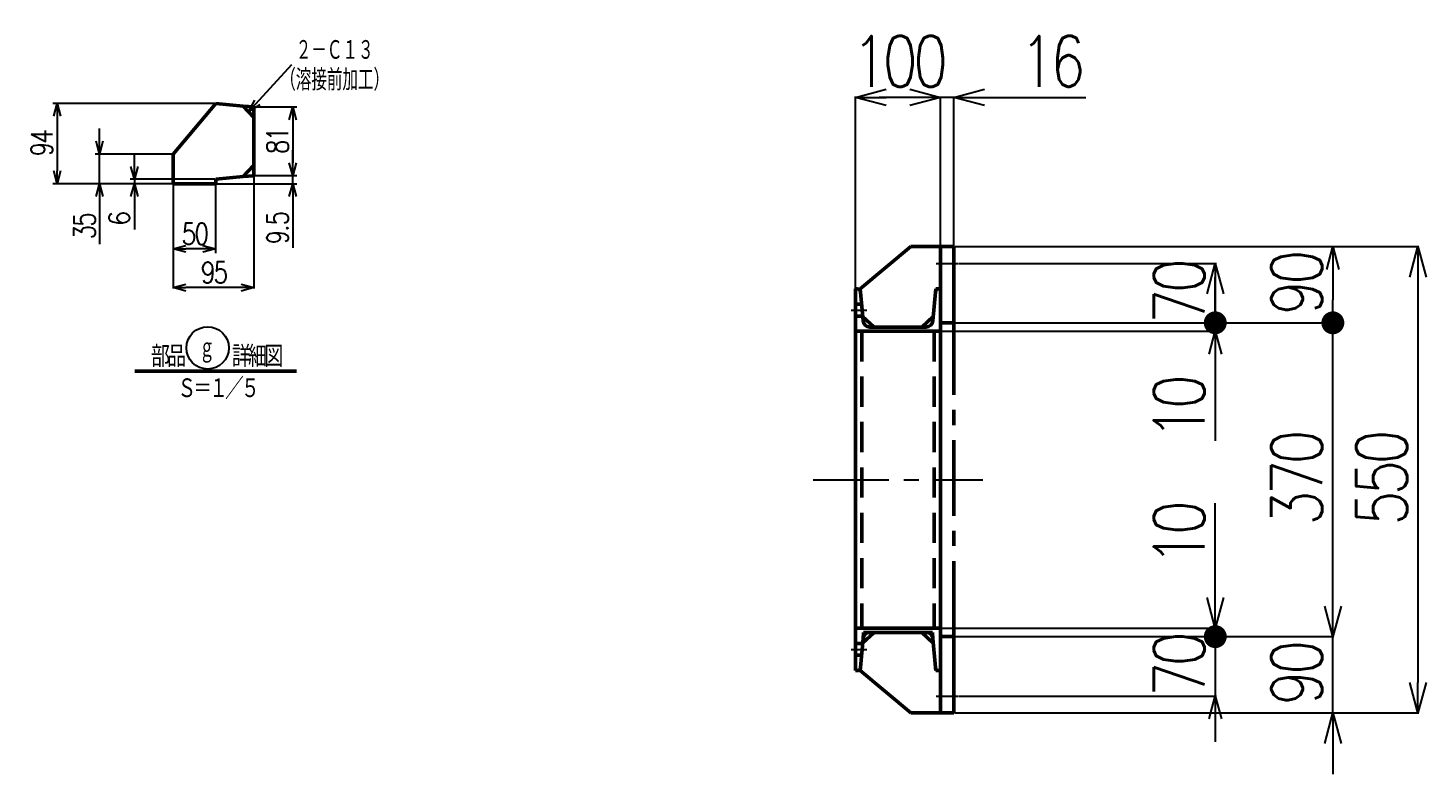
# Model space of a CAD drawing. Header units: millimetres. Extents: x -573 to 4524, y -3146 to 1775.
# Drawn here: x -573 to 1075, y -3146 to -2267 of the extents above; entities that cross this region are included whole.
import ezdxf

# ---------------------------------------------------------------- set-up
doc = ezdxf.new("R2010")
doc.units = ezdxf.units.MM
doc.header["$LTSCALE"] = 2.806299
doc.linetypes.add('CENTER', pattern=[50.8, 31.75, -6.35, 6.35, -6.35])
doc.linetypes.add('DASHED', pattern=[19.05, 12.7, -6.35])
doc.layers.add('NoLayerName_001', color=7, linetype='Continuous')
doc.styles.get("Standard").update_dxf_attribs({"font": 'txt', "bigfont": 'extfont2'})
doc.dimstyles.get("Standard").update_dxf_attribs({"dimtxt": 2.5, "dimasz": 2.5, "dimexe": 1.25, "dimexo": 0.625, "dimtad": 1, "dimdec": 3, "dimzin": 0, "dimdsep": 46, "dimtxsty": 'Standard', "dimcen": 2.5, "dimadec": 0, "dimazin": 0, "dimtfac": 0.75, "dimtdec": 3, "dimtmove": 0, "dimatfit": 3, "dimfxl": 1, "dimarcsym": 0})

# ---------------------------------------------------------------- blocks, each defined once
blk = doc.blocks.new('_OPEN30')
at = {"color": 0, "linetype": 'ByBlock', "lineweight": -2}
for p, q in [((-1, 0.267949), (0, 0)), ((0, 0), (-1, -0.267949)), ((0, 0), (-1, 0))]:
    blk.add_line(p, q, dxfattribs=at)
blk = doc.blocks.new('*D218')
at = {"layer": 'Defpoints', "color": 0}
for p in [(-401.9, -2450.2), (-306.9, -2440.7), (-401.9, -2572.7)]:
    blk.add_point(p, dxfattribs=at)
at = {"layer": 'NoLayerName_001', "color": 0, "linetype": 'Continuous', "lineweight": 25}
for p, q in [((-401.9, -2450.8), (-401.9, -2573.9)), ((-306.9, -2441.4), (-306.9, -2573.9)), ((-321.9, -2572.7), (-386.9, -2572.7))]:
    blk.add_line(p, q, dxfattribs=at)
at = {"layer": 'NoLayerName_001', "color": 0, "lineweight": 25, "xscale": 15, "yscale": 15, "zscale": 15, "rotation": 180}
blk.add_blockref('_OPEN30', (-401.9, -2572.7), dxfattribs=at)
at = {"layer": 'NoLayerName_001', "color": 0, "lineweight": 25, "xscale": 15, "yscale": 15, "zscale": 15}
blk.add_blockref('_OPEN30', (-306.9, -2572.7), dxfattribs=at)
at = {"layer": 'NoLayerName_001', "color": 2, "lineweight": 50, "insert": (-354.4, -2554.9), "char_height": 25, "attachment_point": 5}
blk.add_mtext('\\W0.800000;\\T0.875000;95', dxfattribs=at)
blk = doc.blocks.new('*D219')
at = {"layer": 'Defpoints', "color": 0}
for p in [(-351.9, -2355.7), (-538.7, -2450.2), (-401.9, -2450.2)]:
    blk.add_point(p, dxfattribs=at)
at = {"layer": 'NoLayerName_001', "color": 0, "linetype": 'Continuous', "lineweight": 25}
for p, q in [((-352.5, -2355.7), (-543.7, -2355.7)), ((-538.7, -2370.7), (-538.7, -2435.2)), ((-402.5, -2450.2), (-543.7, -2450.2))]:
    blk.add_line(p, q, dxfattribs=at)
at = {"layer": 'NoLayerName_001', "color": 0, "lineweight": 25, "xscale": 15, "yscale": 15, "zscale": 15}
for p, rotation in [((-538.7, -2355.7), 90), ((-538.7, -2450.2), 270)]:
    blk.add_blockref('_OPEN30', p, dxfattribs=dict(at, rotation=rotation))
at = {"layer": 'NoLayerName_001', "color": 2, "lineweight": 50, "insert": (-556.7, -2403), "char_height": 25, "attachment_point": 5, "rotation": 90}
blk.add_mtext('\\W0.800000;\\T0.875000;94', dxfattribs=at)
blk = doc.blocks.new('*D220')
at = {"layer": 'Defpoints', "color": 0}
for p in [(-447.7, -2450.2), (-401.9, -2450.2), (-351.9, -2444.7)]:
    blk.add_point(p, dxfattribs=at)
at = {"layer": 'NoLayerName_001', "color": 0, "linetype": 'Continuous', "lineweight": 25}
for p, q in [((-447.7, -2429.7), (-447.7, -2414.7)), ((-352.5, -2444.7), (-452.7, -2444.7)), ((-402.5, -2450.2), (-452.7, -2450.2)), ((-447.7, -2444.7), (-447.7, -2450.2)), ((-447.7, -2450.2), (-447.7, -2504)), ((-447.7, -2465.2), (-447.7, -2480.2))]:
    blk.add_line(p, q, dxfattribs=at)
at = {"layer": 'NoLayerName_001', "color": 0, "lineweight": 25, "xscale": 15, "yscale": 15, "zscale": 15}
for p, rotation in [((-447.7, -2444.7), 270), ((-447.7, -2450.2), 90)]:
    blk.add_blockref('_OPEN30', p, dxfattribs=dict(at, rotation=rotation))
at = {"layer": 'NoLayerName_001', "color": 2, "lineweight": 50, "insert": (-465.4, -2492.1), "char_height": 25, "attachment_point": 5, "rotation": 90}
blk.add_mtext('\\W0.800000;\\T0.875000;6', dxfattribs=at)
blk = doc.blocks.new('*D221')
at = {"layer": 'Defpoints', "color": 0}
for p in [(-488.8, -2415.2), (-401.9, -2415.2), (-401.9, -2450.2)]:
    blk.add_point(p, dxfattribs=at)
at = {"layer": 'NoLayerName_001', "color": 0, "linetype": 'Continuous', "lineweight": 25}
for p, q in [((-488.8, -2400.2), (-488.8, -2385.2)), ((-402.5, -2415.2), (-493.8, -2415.2)), ((-488.8, -2450.2), (-488.8, -2415.2)), ((-402.5, -2450.2), (-493.8, -2450.2)), ((-488.8, -2450.2), (-488.8, -2521.6)), ((-488.8, -2465.2), (-488.8, -2480.2))]:
    blk.add_line(p, q, dxfattribs=at)
at = {"layer": 'NoLayerName_001', "color": 0, "lineweight": 25, "xscale": 15, "yscale": 15, "zscale": 15}
for p, rotation in [((-488.8, -2415.2), 270), ((-488.8, -2450.2), 90)]:
    blk.add_blockref('_OPEN30', p, dxfattribs=dict(at, rotation=rotation))
at = {"layer": 'NoLayerName_001', "color": 2, "lineweight": 50, "insert": (-506.5, -2500.9), "char_height": 25, "attachment_point": 5, "rotation": 90}
blk.add_mtext('\\W0.800000;\\T0.875000;35', dxfattribs=at)
blk = doc.blocks.new('*D222')
at = {"layer": 'Defpoints', "color": 0}
for p in [(-306.9, -2359.7), (-306.9, -2440.7), (-261.1, -2440.7)]:
    blk.add_point(p, dxfattribs=at)
at = {"layer": 'NoLayerName_001', "color": 0, "linetype": 'Continuous', "lineweight": 25}
for p, q in [((-306.2, -2359.7), (-256.1, -2359.7)), ((-261.1, -2374.7), (-261.1, -2425.7)), ((-306.2, -2440.7), (-256.1, -2440.7))]:
    blk.add_line(p, q, dxfattribs=at)
at = {"layer": 'NoLayerName_001', "color": 0, "lineweight": 25, "xscale": 15, "yscale": 15, "zscale": 15}
for p, rotation in [((-261.1, -2359.7), 90), ((-261.1, -2440.7), 270)]:
    blk.add_blockref('_OPEN30', p, dxfattribs=dict(at, rotation=rotation))
at = {"layer": 'NoLayerName_001', "color": 2, "lineweight": 50, "insert": (-278.9, -2400.2), "char_height": 25, "attachment_point": 5, "rotation": 90}
blk.add_mtext('\\W0.800000;\\T0.875000;81', dxfattribs=at)
blk = doc.blocks.new('*D223')
at = {"layer": 'Defpoints', "color": 0}
for p in [(-351.9, -2450.2), (-306.9, -2440.7), (-261.1, -2440.7)]:
    blk.add_point(p, dxfattribs=at)
at = {"layer": 'NoLayerName_001', "color": 0, "linetype": 'Continuous', "lineweight": 25}
for p, q in [((-261.1, -2425.7), (-261.1, -2410.7)), ((-351.2, -2450.2), (-256.1, -2450.2)), ((-306.2, -2440.7), (-256.1, -2440.7)), ((-261.1, -2450.2), (-261.1, -2440.7)), ((-261.1, -2450.2), (-261.1, -2525.9)), ((-261.1, -2465.2), (-261.1, -2480.2))]:
    blk.add_line(p, q, dxfattribs=at)
at = {"layer": 'NoLayerName_001', "color": 0, "lineweight": 25, "xscale": 15, "yscale": 15, "zscale": 15}
for p, rotation in [((-261.1, -2440.7), 270), ((-261.1, -2450.2), 90)]:
    blk.add_blockref('_OPEN30', p, dxfattribs=dict(at, rotation=rotation))
at = {"layer": 'NoLayerName_001', "color": 2, "lineweight": 50, "insert": (-278.9, -2503.1), "char_height": 25, "attachment_point": 5, "rotation": 90}
blk.add_mtext('\\W0.800000;\\T0.875000;9.5', dxfattribs=at)
blk = doc.blocks.new('*D224')
at = {"layer": 'Defpoints', "color": 0}
for p in [(-401.9, -2450.2), (-351.9, -2450.2), (-401.9, -2526.9)]:
    blk.add_point(p, dxfattribs=at)
at = {"layer": 'NoLayerName_001', "color": 0, "linetype": 'Continuous', "lineweight": 25}
for p, q in [((-401.9, -2450.8), (-401.9, -2531.9)), ((-351.9, -2450.8), (-351.9, -2531.9)), ((-366.9, -2526.9), (-386.9, -2526.9))]:
    blk.add_line(p, q, dxfattribs=at)
at = {"layer": 'NoLayerName_001', "color": 0, "lineweight": 25, "xscale": 15, "yscale": 15, "zscale": 15, "rotation": 180}
blk.add_blockref('_OPEN30', (-401.9, -2526.9), dxfattribs=at)
at = {"layer": 'NoLayerName_001', "color": 0, "lineweight": 25, "xscale": 15, "yscale": 15, "zscale": 15}
blk.add_blockref('_OPEN30', (-351.9, -2526.9), dxfattribs=at)
at = {"layer": 'NoLayerName_001', "color": 2, "lineweight": 50, "insert": (-376.9, -2509.2), "char_height": 25, "attachment_point": 5}
blk.add_mtext('\\W0.800000;\\T0.875000;50', dxfattribs=at)
blk = doc.blocks.new('DIM_0012')
at = {"layer": 'NoLayerName_001', "color": 3, "linetype": 'Continuous', "lineweight": 25}
blk.add_line((0, 0), (50.9, 55.6), dxfattribs=at)
blk.add_lwpolyline([(13.1, 8.3), (0, 0), (7.2, 13.8)], dxfattribs=at)
at = {"layer": 'NoLayerName_001', "color": 2, "linetype": 'Continuous', "lineweight": 50, "width": 0.666667}
for s, p in [('\u3000２－Ｃ１３', (37.3, 60.1)), ('（溶接前加工）', (37.3, 25.1))]:
    blk.add_text(s, height=25, dxfattribs=at).set_placement(p)
blk = doc.blocks.new('JZB_0154')
at = {"layer": 'NoLayerName_001', "color": 7, "linetype": 'Continuous', "lineweight": 50}
for p, q in [((50, 94.5), (0, 35)), ((82.5, 91.6), (50, 94.5)), ((95, 78), (82.5, 91.6)), ((95, 22), (95, 78)), ((0, 0), (0, 35)), ((82.5, 8.4), (95, 22)), ((0, 0), (50, 0)), ((82.5, 8.4), (50, 5.5)), ((50, 0), (50, 5.5))]:
    blk.add_line(p, q, dxfattribs=at)
at = {"layer": 'NoLayerName_001', "color": 3, "linetype": 'Continuous', "lineweight": 50}
for p, q in [((82.5, 91.6), (95, 90.5)), ((95, 78), (95, 90.5)), ((95, 22), (95, 9.5)), ((82.5, 8.4), (95, 9.5))]:
    blk.add_line(p, q, dxfattribs=at)
blk = doc.blocks.new('DIM_0011')
at = {"layer": 'NoLayerName_001', "color": 3, "linetype": 'Continuous', "lineweight": 25}
blk.add_circle((25, 25), 25, dxfattribs=at)
at = {"layer": 'NoLayerName_001', "color": 2, "linetype": 'Continuous', "lineweight": 50, "width": 0.666667}
blk.add_text('ｇ', height=25, dxfattribs=at).set_placement((15, 12.5))
blk = doc.blocks.new('*D226')
at = {"layer": 'Defpoints', "color": 0}
for p in [(402.3, -2348.5), (502.3, -2524.2), (402.3, -2574.2)]:
    blk.add_point(p, dxfattribs=at)
at = {"layer": 'NoLayerName_001', "color": 0, "linetype": 'Continuous', "lineweight": 25}
for p, q in [((402.3, -2573.6), (402.3, -2347.3)), ((466.3, -2348.5), (438.3, -2348.5))]:
    blk.add_line(p, q, dxfattribs=at)
at = {"layer": 'NoLayerName_001', "color": 0, "lineweight": 25, "xscale": 36, "yscale": 36, "zscale": 36, "rotation": 180}
blk.add_blockref('_OPEN30', (402.3, -2348.5), dxfattribs=at)
at = {"layer": 'NoLayerName_001', "color": 0, "lineweight": 25, "xscale": 36, "yscale": 36, "zscale": 36}
blk.add_blockref('_OPEN30', (502.3, -2348.5), dxfattribs=at)
at = {"layer": 'NoLayerName_001', "color": 2, "lineweight": 50, "insert": (452.3, -2305.9), "char_height": 60, "attachment_point": 5}
blk.add_mtext('\\W0.800000;\\T0.875000;100', dxfattribs=at)
blk = doc.blocks.new('*D227')
at = {"layer": 'Defpoints', "color": 0}
for p in [(502.3, -2348.5), (502.3, -2524.2), (518.3, -2524.2)]:
    blk.add_point(p, dxfattribs=at)
at = {"layer": 'NoLayerName_001', "color": 0, "linetype": 'Continuous', "lineweight": 25}
for p, q in [((466.3, -2348.5), (430.3, -2348.5)), ((502.3, -2523.6), (502.3, -2347.3)), ((518.3, -2348.5), (502.3, -2348.5)), ((518.3, -2523.6), (518.3, -2347.3)), ((518.3, -2348.5), (673.6, -2348.5)), ((554.3, -2348.5), (590.3, -2348.5))]:
    blk.add_line(p, q, dxfattribs=at)
at = {"layer": 'NoLayerName_001', "color": 0, "lineweight": 25, "xscale": 36, "yscale": 36, "zscale": 36}
blk.add_blockref('_OPEN30', (502.3, -2348.5), dxfattribs=at)
at = {"layer": 'NoLayerName_001', "color": 0, "lineweight": 25, "xscale": 36, "yscale": 36, "zscale": 36, "rotation": 180}
blk.add_blockref('_OPEN30', (518.3, -2348.5), dxfattribs=at)
at = {"layer": 'NoLayerName_001', "color": 2, "lineweight": 50, "insert": (632, -2305.9), "char_height": 60, "attachment_point": 5}
blk.add_mtext('\\W0.800000;\\T0.875000;16', dxfattribs=at)
blk = doc.blocks.new('*D228')
at = {"layer": 'Defpoints', "color": 0}
for p in [(518.3, -2524.2), (518.3, -3074.2), (1065.1, -3074.2)]:
    blk.add_point(p, dxfattribs=at)
at = {"layer": 'NoLayerName_001', "color": 0, "linetype": 'Continuous', "lineweight": 25}
for p, q in [((519, -2524.2), (1066.3, -2524.2)), ((1065.1, -2560.2), (1065.1, -3038.2)), ((519, -3074.2), (1066.3, -3074.2))]:
    blk.add_line(p, q, dxfattribs=at)
at = {"layer": 'NoLayerName_001', "color": 0, "lineweight": 25, "xscale": 36, "yscale": 36, "zscale": 36}
for p, rotation in [((1065.1, -2524.2), 90), ((1065.1, -3074.2), 270)]:
    blk.add_blockref('_OPEN30', p, dxfattribs=dict(at, rotation=rotation))
at = {"layer": 'NoLayerName_001', "color": 2, "lineweight": 50, "insert": (1022.4, -2799.2), "char_height": 60, "attachment_point": 5, "rotation": 90}
blk.add_mtext('\\W0.800000;\\T0.875000;550', dxfattribs=at)
blk = doc.blocks.new('*D230')
at = {"layer": 'Defpoints', "color": 0}
for p in [(964.9, -2614.2), (964.9, -2614.2), (964.9, -2984.2)]:
    blk.add_point(p, dxfattribs=at)
at = {"layer": 'NoLayerName_001', "color": 0, "linetype": 'Continuous', "lineweight": 25}
blk.add_line((964.9, -2948.2), (964.9, -2614.2), dxfattribs=at)
at = {"layer": 'NoLayerName_001', "color": 0, "lineweight": 25, "xscale": 36, "yscale": 36, "zscale": 36, "rotation": 270}
blk.add_blockref('_OPEN30', (964.9, -2984.2), dxfattribs=at)
at = {"layer": 'NoLayerName_001', "color": 2, "lineweight": 50, "insert": (922.3, -2799.2), "char_height": 60, "attachment_point": 5, "rotation": 90}
blk.add_mtext('\\W0.800000;\\T0.875000;370', dxfattribs=at)
blk = doc.blocks.new('_NONE')
blk = doc.blocks.new('_DOT')
at = {"color": 0, "linetype": 'ByBlock', "lineweight": -2}
blk.add_line((-0.5, 0), (-1, 0), dxfattribs=at)
at = {"color": 0, "linetype": 'ByBlock', "lineweight": -2, "const_width": 0.5}
blk.add_lwpolyline([(-0.25, 0, 1), (0.25, 0, 1)], format="xyb", close=True, dxfattribs=at)
blk = doc.blocks.new('*D232')
at = {"layer": 'Defpoints', "color": 0}
for p in [(518.3, -2614.2), (494.8, -2624.2), (826.3, -2624.2)]:
    blk.add_point(p, dxfattribs=at)
at = {"layer": 'NoLayerName_001', "color": 0, "linetype": 'Continuous', "lineweight": 25}
for p, q in [((826.3, -2587.2), (826.3, -2560.2)), ((826.3, -2614.2), (826.3, -2624.2)), ((495.5, -2624.2), (827.6, -2624.2)), ((826.3, -2624.2), (826.3, -2753.5)), ((826.3, -2651.2), (826.3, -2678.2))]:
    blk.add_line(p, q, dxfattribs=at)
at = {"layer": 'NoLayerName_001', "color": 0, "lineweight": 25, "xscale": 27, "yscale": 27, "zscale": 27}
for name, p, rotation in [('_DOT', (826.3, -2614.2), 270), ('_OPEN30', (826.3, -2624.2), 90)]:
    blk.add_blockref(name, p, dxfattribs=dict(at, rotation=rotation))
at = {"layer": 'NoLayerName_001', "color": 2, "lineweight": 50, "insert": (783.7, -2715.9), "char_height": 60, "attachment_point": 5, "rotation": 90}
blk.add_mtext('\\W0.800000;\\T0.875000;10', dxfattribs=at)
blk = doc.blocks.new('*D233')
at = {"layer": 'Defpoints', "color": 0}
for p in [(523.3, -2544.2), (518.3, -2614.2), (826.3, -2614.2)]:
    blk.add_point(p, dxfattribs=at)
at = {"layer": 'NoLayerName_001', "color": 0, "linetype": 'Continuous', "lineweight": 25}
for p, q in [((524, -2544.2), (827.6, -2544.2)), ((826.3, -2580.2), (826.3, -2614.2)), ((519, -2614.2), (827.6, -2614.2))]:
    blk.add_line(p, q, dxfattribs=at)
at = {"layer": 'NoLayerName_001', "color": 0, "lineweight": 25, "xscale": 36, "yscale": 36, "zscale": 36, "rotation": 90}
blk.add_blockref('_OPEN30', (826.3, -2544.2), dxfattribs=at)
at = {"layer": 'NoLayerName_001', "color": 2, "lineweight": 50, "insert": (783.7, -2579.2), "char_height": 60, "attachment_point": 5, "rotation": 90}
blk.add_mtext('\\W0.800000;\\T0.875000;70', dxfattribs=at)
blk = doc.blocks.new('*D234')
at = {"layer": 'Defpoints', "color": 0}
for p in [(518.3, -2524.2), (518.3, -2614.2), (964.9, -2614.2)]:
    blk.add_point(p, dxfattribs=at)
at = {"layer": 'NoLayerName_001', "color": 0, "linetype": 'Continuous', "lineweight": 25}
for p, q in [((519, -2524.2), (966.2, -2524.2)), ((964.9, -2551.2), (964.9, -2587.2)), ((519, -2614.2), (966.2, -2614.2))]:
    blk.add_line(p, q, dxfattribs=at)
at = {"layer": 'NoLayerName_001', "color": 0, "lineweight": 25, "xscale": 27, "yscale": 27, "zscale": 27}
for name, p, rotation in [('_OPEN30', (964.9, -2524.2), 90), ('_DOT', (964.9, -2614.2), 270)]:
    blk.add_blockref(name, p, dxfattribs=dict(at, rotation=rotation))
at = {"layer": 'NoLayerName_001', "color": 2, "lineweight": 50, "insert": (922.3, -2569.2), "char_height": 60, "attachment_point": 5, "rotation": 90}
blk.add_mtext('\\W0.800000;\\T0.875000;90', dxfattribs=at)
blk = doc.blocks.new('*D235')
at = {"layer": 'Defpoints', "color": 0}
for p in [(518.3, -2984.2), (523.3, -3054.2), (826.3, -3054.2)]:
    blk.add_point(p, dxfattribs=at)
at = {"layer": 'NoLayerName_001', "color": 0, "linetype": 'Continuous', "lineweight": 25}
for p, q in [((826.3, -2957.2), (826.3, -2930.2)), ((519, -2984.2), (827.6, -2984.2)), ((826.3, -2984.2), (826.3, -3054.2)), ((524, -3054.2), (827.6, -3054.2)), ((826.3, -3081.2), (826.3, -3108.2))]:
    blk.add_line(p, q, dxfattribs=at)
at = {"layer": 'NoLayerName_001', "color": 0, "lineweight": 25, "xscale": 27, "yscale": 27, "zscale": 27}
for name, p, rotation in [('_DOT', (826.3, -2984.2), 270), ('_OPEN30', (826.3, -3054.2), 90)]:
    blk.add_blockref(name, p, dxfattribs=dict(at, rotation=rotation))
at = {"layer": 'NoLayerName_001', "color": 2, "lineweight": 50, "insert": (783.7, -3019.2), "char_height": 60, "attachment_point": 5, "rotation": 90}
blk.add_mtext('\\W0.800000;\\T0.875000;70', dxfattribs=at)
blk = doc.blocks.new('*D236')
at = {"layer": 'Defpoints', "color": 0}
for p in [(502.3, -2974.2), (826.3, -2974.2), (518.3, -2984.2)]:
    blk.add_point(p, dxfattribs=at)
at = {"layer": 'NoLayerName_001', "color": 0, "linetype": 'Continuous', "lineweight": 25}
for p, q in [((826.3, -2974.2), (826.3, -2826.9)), ((826.3, -2938.2), (826.3, -2902.2)), ((503, -2974.2), (827.6, -2974.2)), ((826.3, -2984.2), (826.3, -2974.2))]:
    blk.add_line(p, q, dxfattribs=at)
at = {"layer": 'NoLayerName_001', "color": 0, "lineweight": 25, "xscale": 36, "yscale": 36, "zscale": 36, "rotation": 270}
blk.add_blockref('_OPEN30', (826.3, -2974.2), dxfattribs=at)
at = {"layer": 'NoLayerName_001', "color": 2, "lineweight": 50, "insert": (783.7, -2864.6), "char_height": 60, "attachment_point": 5, "rotation": 90}
blk.add_mtext('\\W0.800000;\\T0.875000;10', dxfattribs=at)
blk = doc.blocks.new('*D237')
at = {"layer": 'Defpoints', "color": 0}
for p in [(518.3, -2984.2), (964.9, -2984.2), (518.3, -3074.2)]:
    blk.add_point(p, dxfattribs=at)
at = {"layer": 'NoLayerName_001', "color": 0, "linetype": 'Continuous', "lineweight": 25}
for p, q in [((964.9, -2948.2), (964.9, -2912.2)), ((519, -2984.2), (966.2, -2984.2)), ((964.9, -3074.2), (964.9, -2984.2)), ((519, -3074.2), (966.2, -3074.2)), ((964.9, -3110.2), (964.9, -3146.2))]:
    blk.add_line(p, q, dxfattribs=at)
at = {"layer": 'NoLayerName_001', "color": 0, "lineweight": 25, "xscale": 36, "yscale": 36, "zscale": 36}
for p, rotation in [((964.9, -2984.2), 270), ((964.9, -3074.2), 90)]:
    blk.add_blockref('_OPEN30', p, dxfattribs=dict(at, rotation=rotation))
at = {"layer": 'NoLayerName_001', "color": 2, "lineweight": 50, "insert": (922.3, -3029.2), "char_height": 60, "attachment_point": 5, "rotation": 90}
blk.add_mtext('\\W0.800000;\\T0.875000;90', dxfattribs=at)
blk = doc.blocks.new('JZB_0155')
at = {"layer": 'NoLayerName_001', "color": 7, "linetype": 'Continuous', "lineweight": 50}
for p, q in [((16, 90), (0, 90)), ((0, 0), (0, 90)), ((16, 0), (16, 90)), ((16, 0), (0, 0))]:
    blk.add_line(p, q, dxfattribs=at)
blk = doc.blocks.new('JZB_0156')
at = {"layer": 'NoLayerName_001', "color": 7, "linetype": 'Continuous', "lineweight": 50}
for p, q in [((0, 0), (0, 90)), ((16, 90), (0, 90)), ((16, 0), (16, 90)), ((16, 0), (0, 0))]:
    blk.add_line(p, q, dxfattribs=at)
blk = doc.blocks.new('JZB_0157')
at = {"layer": 'NoLayerName_001', "color": 7, "linetype": 'Continuous', "lineweight": 50}
for p, q in [((16.4, 95), (2.8, 82.5)), ((86.1, 82.5), (72.5, 95)), ((0, 50), (0.3, 53.7)), ((0, 50), (59.5, 0)), ((88.6, 53.7), (88.9, 50)), ((88.9, 50), (94.5, 50)), ((94.5, 0), (59.5, 0))]:
    blk.add_line(p, q, dxfattribs=at)
blk = doc.blocks.new('JZB_0158')
at = {"layer": 'NoLayerName_001', "color": 7, "linetype": 'Continuous', "lineweight": 50}
for p, q in [((1.9, 50), (0, 50)), ((0, 50), (0, 0)), ((5.9, 46.3), (8.8, 12.3)), ((91.2, 12.3), (94.1, 46.3)), ((16.8, 5), (83.2, 5)), ((100, 10), (100, 0))]:
    blk.add_line(p, q, dxfattribs=at)
for centre, radius, start, end in [((1.9, 46), 4, 5, 90), ((98.1, 46), 4, 90, 175), ((16.8, 13), 8, 185, 270), ((83.2, 13), 8, 270, 355)]:
    blk.add_arc(centre, radius, start, end, dxfattribs=at)
blk = doc.blocks.new('JZB_0159')
at = {"layer": 'NoLayerName_001', "color": 7, "linetype": 'Continuous', "lineweight": 50}
for p, q in [((0, 0), (0, 50)), ((100, 40), (100, 50)), ((8.8, 37.7), (5.9, 3.7)), ((83.2, 45), (16.8, 45)), ((91.2, 37.7), (94.1, 3.7)), ((1.9, 0), (0, 0))]:
    blk.add_line(p, q, dxfattribs=at)
at = {"layer": 'NoLayerName_001', "color": 3, "linetype": 'Continuous', "lineweight": 50}
for p, q in [((8.8, 37.7), (9.5, 45)), ((16.8, 45), (9.5, 45)), ((83.2, 45), (90.5, 45)), ((91.2, 37.7), (90.5, 45))]:
    blk.add_line(p, q, dxfattribs=at)
at = {"layer": 'NoLayerName_001', "color": 7, "linetype": 'Continuous', "lineweight": 50}
for centre, radius, start, end in [((16.8, 37), 8, 90, 175), ((83.2, 37), 8, 5, 90), ((1.9, 4), 4, 270, 355), ((98.1, 4), 4, 185, 270)]:
    blk.add_arc(centre, radius, start, end, dxfattribs=at)
blk = doc.blocks.new('JZB_0160')
at = {"layer": 'NoLayerName_001', "color": 7, "linetype": 'Continuous', "lineweight": 50}
for p, q in [((0, 350), (0, 0)), ((0, 350), (100, 350)), ((100, 350), (100, 0)), ((0, 0), (100, 0))]:
    blk.add_line(p, q, dxfattribs=at)
at = {"layer": 'NoLayerName_001', "color": 3, "linetype": 'DASHED', "lineweight": 50}
for p, q in [((7.5, 350), (7.5, 0)), ((92.5, 350), (92.5, 0))]:
    blk.add_line(p, q, dxfattribs=at)
blk = doc.blocks.new('JZB_0161')
at = {"layer": 'NoLayerName_001', "color": 4, "linetype": 'CENTER', "lineweight": 25}
blk.add_line((0, 0), (26, 0), dxfattribs=at)
blk = doc.blocks.new('JZB_0162')
at = {"layer": 'NoLayerName_001', "color": 4, "linetype": 'CENTER', "lineweight": 25}
blk.add_line((0, 0), (26, 0), dxfattribs=at)
blk = doc.blocks.new('JZB_0163')
at = {"layer": 'NoLayerName_001', "color": 4, "linetype": 'CENTER', "lineweight": 25}
blk.add_line((0, 0), (26, 0), dxfattribs=at)
blk = doc.blocks.new('JZB_0164')
at = {"layer": 'NoLayerName_001', "color": 4, "linetype": 'CENTER', "lineweight": 25}
blk.add_line((0, 0), (26, 0), dxfattribs=at)
blk = doc.blocks.new('JZB_0165')
at = {"layer": 'NoLayerName_001', "color": 4, "linetype": 'CENTER', "lineweight": 25}
blk.add_line((0, 7), (18.3, 7), dxfattribs=at)
at = {"layer": 'NoLayerName_001', "color": 3, "linetype": 'DASHED', "lineweight": 50}
for p, q in [((12.1, 14), (5, 14)), ((5, 0), (13.3, 0))]:
    blk.add_line(p, q, dxfattribs=at)
blk = doc.blocks.new('JZB_0166')
at = {"layer": 'NoLayerName_001', "color": 4, "linetype": 'CENTER', "lineweight": 25}
blk.add_line((0, 7), (18.3, 7), dxfattribs=at)
at = {"layer": 'NoLayerName_001', "color": 3, "linetype": 'DASHED', "lineweight": 50}
for p, q in [((13.3, 14), (5, 14)), ((5, 0), (12.1, 0))]:
    blk.add_line(p, q, dxfattribs=at)
blk = doc.blocks.new('JZB_0167')
at = {"layer": 'NoLayerName_001', "color": 7, "linetype": 'Continuous', "lineweight": 50}
for p, q in [((0, 45), (59.5, 95)), ((94.5, 95), (59.5, 95)), ((0, 45), (0.3, 41.3)), ((88.6, 41.3), (88.9, 45)), ((88.9, 45), (94.5, 45)), ((2.8, 12.5), (16.4, 0)), ((72.5, 0), (86.1, 12.5))]:
    blk.add_line(p, q, dxfattribs=at)
blk = doc.blocks.new('JZB_0168')
at = {"layer": 'NoLayerName_001', "color": 7, "linetype": 'Continuous', "lineweight": 50}
for p, q in [((16.4, 95), (2.8, 82.5)), ((86.1, 82.5), (72.5, 95)), ((0, 50), (0.3, 53.7)), ((0, 50), (59.5, 0)), ((88.6, 53.7), (88.9, 50)), ((88.9, 50), (94.5, 50)), ((94.5, 0), (59.5, 0))]:
    blk.add_line(p, q, dxfattribs=at)

msp = doc.modelspace()

# ---------------------------------------------------------------- linework, layer by layer
at = {"layer": 'NoLayerName_001', "color": 4, "linetype": 'CENTER', "lineweight": 50}
msp.add_line((518.3305, -2984.2166), (518.3305, -2614.2166), dxfattribs=at)
at = {"layer": 'NoLayerName_001', "color": 4, "linetype": 'CENTER', "lineweight": 25}
msp.add_line((352.3305, -2799.2166), (552.3305, -2799.2166), dxfattribs=at)

# ---------------------------------------------------------------- block references
at = {"layer": 'NoLayerName_001', "color": 3, "linetype": 'Continuous', "lineweight": 25}
for name, p in [('DIM_0012', (-313.0904, -2365.3837)), ('DIM_0011', (-386.3446, -2668.7547))]:
    msp.add_blockref(name, p, dxfattribs=at)
at = {"layer": 'NoLayerName_001'}
for name, p in [('JZB_0154', (-401.8642, -2450.2099)), ('JZB_0167', (407.862, -2619.2166)), ('JZB_0156', (502.3305, -2614.2166)), ('JZB_0163', (497.3305, -2544.2166)), ('JZB_0164', (497.3305, -2544.2166)), ('JZB_0158', (402.3305, -2624.2166)), ('JZB_0165', (397.3305, -2606.2166)), ('JZB_0160', (402.3305, -2974.2166)), ('JZB_0159', (402.3305, -3024.2166)), ('JZB_0157', (407.862, -3074.2166)), ('JZB_0168', (407.862, -3074.2166)), ('JZB_0166', (397.3305, -3006.2166)), ('JZB_0155', (502.3305, -3074.2166)), ('JZB_0161', (497.3305, -3054.2166)), ('JZB_0162', (497.3305, -3054.2166))]:
    msp.add_blockref(name, p, dxfattribs=at)

# ---------------------------------------------------------------- texts
at = {"layer": 'NoLayerName_001', "color": 2, "lineweight": 50, "char_height": 25, "line_spacing_factor": 0.6}
for s, insert, width, attachment_point in [('\\A1;\\W0.816497;\\T0.816497;\\L\u3000部品\u3000\u3000\u3000詳細図\u3000\\l', (-351.8642, -2653.7413), 260.258285, 5), ('\\A1;\\W0.800000;\\T0.750000;Ｓ＝１／５', (-396.8642, -2704.3102), 127.5, 7)]:
    msp.add_mtext(s, dxfattribs=dict(at, insert=insert, width=width, attachment_point=attachment_point))

# ---------------------------------------------------------------- dimensions: what is measured, and where the dimension line sits
at = {"layer": 'NoLayerName_001', "color": 3, "linetype": 'Continuous', "lineweight": 50}
for base, p1, p2, angle, override, picture, middle in [((402.3305, -2348.5454), (502.3305, -2524.2166), (402.3305, -2574.2166), 180, {"dimtxt": 60, "dimasz": 36, "dimgap": 12, "dimzin": 8, "dimblk": 'OPEN30', "dimse1": 1, "dimclrd": 0, "dimclre": 0, "dimclrt": 2, "dimtp": 0, "dimtm": 0, "dimlwd": 25, "dimlwe": 25}, '*D226', (452.3305, -2348.5454)), ((502.3305, -2348.5454), (518.3305, -2524.2166), (502.3305, -2524.2166), 180, {"dimtxt": 60, "dimasz": 36, "dimgap": 12, "dimzin": 8, "dimblk": 'OPEN30', "dimclrd": 0, "dimclre": 0, "dimclrt": 2, "dimtp": 0, "dimtm": 0, "dimlwd": 25, "dimlwe": 25}, '*D227', (631.9596, -2348.5454)), ((-538.695, -2450.2099), (-351.8642, -2355.7414), (-401.8642, -2450.2099), 270, {"dimtxt": 25, "dimasz": 15, "dimexe": 5, "dimgap": 5, "dimdec": 0, "dimzin": 8, "dimblk": 'OPEN30', "dimclrd": 0, "dimclre": 0, "dimclrt": 2, "dimtp": 0, "dimtm": 0, "dimlwd": 25, "dimlwe": 25}, '*D219', (-538.695, -2402.9757)), ((-261.1238, -2440.7414), (-306.8642, -2359.6784), (-306.8642, -2440.7414), 270, {"dimtxt": 25, "dimasz": 15, "dimexe": 5, "dimgap": 5, "dimdec": 0, "dimzin": 8, "dimblk": 'OPEN30', "dimclrd": 0, "dimclre": 0, "dimclrt": 2, "dimtp": 0, "dimtm": 0, "dimlwd": 25, "dimlwe": 25}, '*D222', (-261.1238, -2400.2099)), ((-488.7712, -2415.2099), (-401.8642, -2450.2099), (-401.8642, -2415.2099), 90, {"dimtxt": 25, "dimasz": 15, "dimexe": 5, "dimgap": 5, "dimzin": 8, "dimblk": 'OPEN30', "dimclrd": 0, "dimclre": 0, "dimclrt": 2, "dimtp": 0, "dimtm": 0, "dimlwd": 25, "dimlwe": 25}, '*D221', (-488.7712, -2500.8854)), ((-447.66, -2450.2099), (-351.8642, -2444.6784), (-401.8642, -2450.2099), 270, {"dimtxt": 25, "dimasz": 15, "dimexe": 5, "dimgap": 5, "dimdec": 0, "dimzin": 8, "dimblk": 'OPEN30', "dimclrd": 0, "dimclre": 0, "dimclrt": 2, "dimtp": 0, "dimtm": 0, "dimlwd": 25, "dimlwe": 25}, '*D220', (-447.66, -2492.0899)), ((-261.1238, -2440.7414), (-351.8642, -2450.2099), (-306.8642, -2440.7414), 90, {"dimtxt": 25, "dimasz": 15, "dimexe": 5, "dimgap": 5, "dimdec": 1, "dimzin": 8, "dimblk": 'OPEN30', "dimclrd": 0, "dimclre": 0, "dimclrt": 2, "dimtp": 0, "dimtm": 0, "dimlwd": 25, "dimlwe": 25}, '*D223', (-261.1238, -2503.0709)), ((-401.8642, -2572.6597), (-306.8642, -2440.7414), (-401.8642, -2450.2099), 180, {"dimtxt": 25, "dimasz": 15, "dimgap": 5, "dimzin": 8, "dimblk": 'OPEN30', "dimclrd": 0, "dimclre": 0, "dimclrt": 2, "dimtp": 0, "dimtm": 0, "dimlwd": 25, "dimlwe": 25}, '*D218', (-354.3642, -2572.6597)), ((-401.8642, -2526.9181), (-351.8642, -2450.2099), (-401.8642, -2450.2099), 180, {"dimtxt": 25, "dimasz": 15, "dimexe": 5, "dimgap": 5, "dimzin": 8, "dimblk": 'OPEN30', "dimclrd": 0, "dimclre": 0, "dimclrt": 2, "dimtp": 0, "dimtm": 0, "dimlwd": 25, "dimlwe": 25}, '*D224', (-376.8642, -2526.9181)), ((964.9249, -2614.2166), (518.3305, -2524.2166), (518.3305, -2614.2166), 270, {"dimtxt": 60, "dimasz": 27, "dimgap": 12, "dimzin": 8, "dimblk1": 'OPEN30', "dimblk2": 'DOT', "dimsah": 1, "dimclrd": 0, "dimclre": 0, "dimclrt": 2, "dimtp": 0, "dimtm": 0, "dimlwd": 25, "dimlwe": 25}, '*D234', (964.9249, -2569.2166)), ((1065.0791, -3074.2166), (518.3305, -2524.2166), (518.3305, -3074.2166), 270, {"dimtxt": 60, "dimasz": 36, "dimgap": 12, "dimzin": 8, "dimblk": 'OPEN30', "dimclrd": 0, "dimclre": 0, "dimclrt": 2, "dimtp": 0, "dimtm": 0, "dimlwd": 25, "dimlwe": 25}, '*D228', (1065.0791, -2799.2166)), ((826.3209, -2614.2166), (523.3305, -2544.2166), (518.3305, -2614.2166), 270, {"dimtxt": 60, "dimasz": 36, "dimgap": 12, "dimzin": 8, "dimblk1": 'OPEN30', "dimblk2": 'NONE', "dimsah": 1, "dimclrd": 0, "dimclre": 0, "dimclrt": 2, "dimtp": 0, "dimtm": 0, "dimlwd": 25, "dimlwe": 25}, '*D233', (826.3209, -2579.2166)), ((826.3209, -2624.2166), (518.3305, -2614.2166), (494.8305, -2624.2166), 270, {"dimtxt": 60, "dimasz": 27, "dimgap": 12, "dimzin": 8, "dimblk1": 'DOT', "dimblk2": 'OPEN30', "dimsah": 1, "dimse1": 1, "dimclrd": 0, "dimclre": 0, "dimclrt": 2, "dimtp": 0, "dimtm": 0, "dimlwd": 25, "dimlwe": 25}, '*D232', (826.3209, -2715.8617)), ((964.9249, -2614.2166), (964.9249, -2984.2166), (964.9249, -2614.2166), 90, {"dimtxt": 60, "dimasz": 36, "dimgap": 12, "dimzin": 8, "dimblk1": 'OPEN30', "dimblk2": 'NONE', "dimsah": 1, "dimse1": 1, "dimse2": 1, "dimclrd": 0, "dimclre": 0, "dimclrt": 2, "dimtp": 0, "dimtm": 0, "dimlwd": 25, "dimlwe": 25}, '*D230', (964.9249, -2799.2166)), ((826.3209, -2974.2166), (518.3305, -2984.2166), (502.3305, -2974.2166), 90, {"dimtxt": 60, "dimasz": 36, "dimgap": 12, "dimzin": 8, "dimblk1": 'NONE', "dimblk2": 'OPEN30', "dimsah": 1, "dimse1": 1, "dimclrd": 0, "dimclre": 0, "dimclrt": 2, "dimtp": 0, "dimtm": 0, "dimlwd": 25, "dimlwe": 25}, '*D236', (826.3209, -2864.5714)), ((964.9249, -2984.2166), (518.3305, -3074.2166), (518.3305, -2984.2166), 90, {"dimtxt": 60, "dimasz": 36, "dimgap": 12, "dimzin": 8, "dimblk": 'OPEN30', "dimclrd": 0, "dimclre": 0, "dimclrt": 2, "dimtp": 0, "dimtm": 0, "dimlwd": 25, "dimlwe": 25}, '*D237', (964.9249, -3029.2166)), ((826.3209, -3054.2166), (518.3305, -2984.2166), (523.3305, -3054.2166), 270, {"dimtxt": 60, "dimasz": 27, "dimgap": 12, "dimzin": 8, "dimblk1": 'DOT', "dimblk2": 'OPEN30', "dimsah": 1, "dimclrd": 0, "dimclre": 0, "dimclrt": 2, "dimtp": 0, "dimtm": 0, "dimlwd": 25, "dimlwe": 25}, '*D235', (826.3209, -3019.2166))]:
    dim = msp.add_linear_dim(base=base, p1=p1, p2=p2, angle=angle, text='\\W0.800000;\\T0.875000;<>', dimstyle='Standard', override=override, dxfattribs=at)
    dim.commit()
    dim.dimension.update_dxf_attribs({"geometry": picture, "text_midpoint": middle, "dimtype": 160})

doc.saveas('drawing.dxf')
